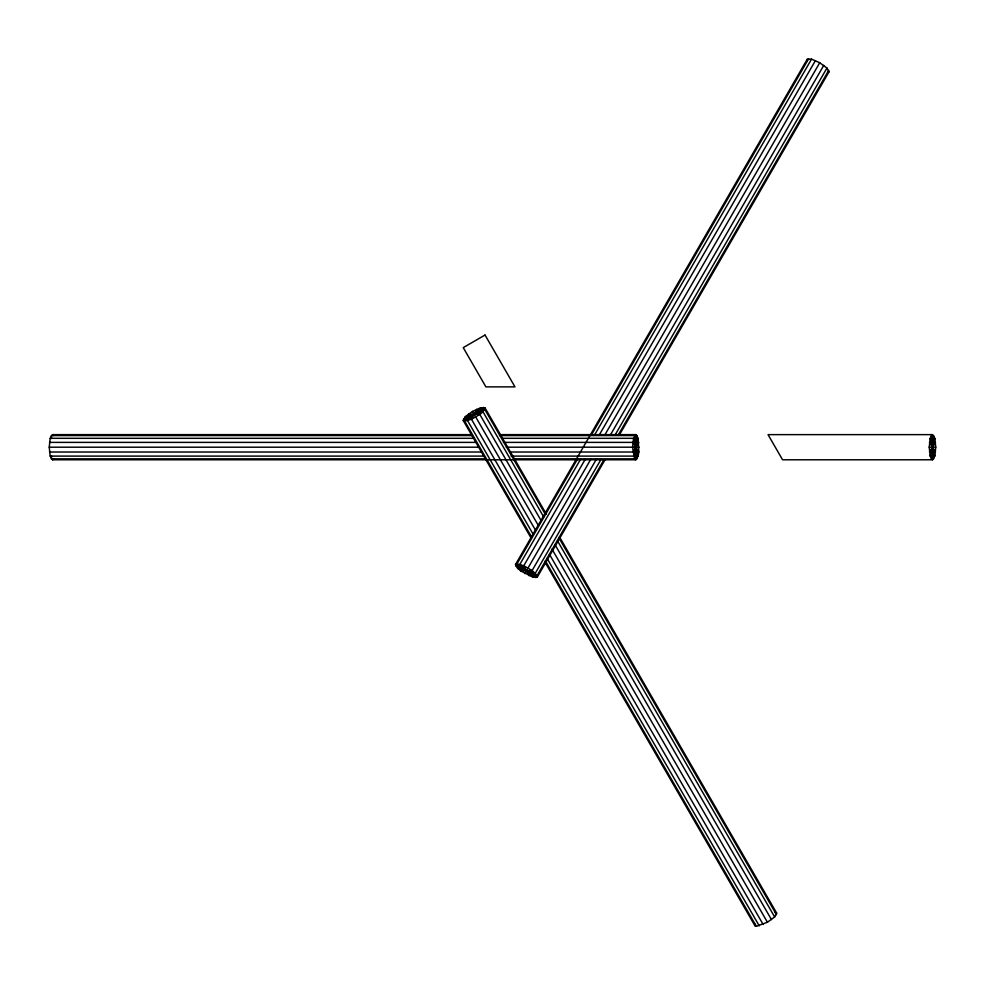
<?xml version="1.0" encoding="UTF-8"?>
<svg xmlns="http://www.w3.org/2000/svg" width="985" height="985" viewBox="0 0 985 985"><rect width="100%" height="100%" fill="white"/><g stroke="black" fill="none" stroke-linecap="round" stroke-linejoin="round"><path stroke-width="1.48" d="M500.392 434.631L635.83 434.631L638.132 438.313L638.834 452.017L638.132 456.104L635.83 459.786L52.5 459.786L50.198 456.104L49.25 447.202L50.198 438.313L52.5 434.631L471.372 434.631M929.237 447.202L930.197 438.313L932.5 434.631L934.802 438.313L935.75 447.202L934.802 456.104L932.5 459.786L782.57 459.786L768.041 434.631L932.5 434.631L932.5 459.786L930.197 456.104L929.237 447.202L935.75 447.202M51.577 455.92L51.257 458.825L485.346 458.825M637.073 435.579L634.586 458.825L635.83 459.786L635.83 434.631L633.527 438.313L632.567 447.202L634.586 458.825L514.219 458.825M931.244 458.825L933.743 435.579M559.48 536.899L776.697 913.132L774.653 916.961L767.426 922.243L756.357 926.306L754.904 925.703L755.113 924.152M638.132 438.313L633.527 456.104L511.166 456.104M930.197 456.104L934.802 438.313M476.802 409.231L471.47 419.253L464.698 421.137L463.245 420.533L465.277 416.704L472.504 411.422L480.692 407.802L485.039 407.95L546.429 514.293M619.454 434.804L828.988 71.868L826.957 68.039L819.729 62.757L811.541 59.137L807.207 59.297L515.537 564.467L517.581 568.296L520.757 570.955L532.996 577.198L537.33 577.05L604.876 460.057M577.629 458.838L516.99 563.863L515.537 564.467L537.33 577.05L537.12 575.486L532.109 570.561L523.774 565.747L516.99 563.863L535.877 577.641M591.443 434.914L808.66 58.694M580.522 459.293L519.883 564.319L532.996 577.198M594.337 435.358L811.541 59.137M585.176 459.392L523.774 565.747L529.105 575.769M598.991 435.456L815.432 60.565M524.808 573.578L591 458.924M604.815 435.001L819.729 62.757M596.578 458.887L532.109 570.561L520.757 570.955M610.404 434.964L823.768 65.379M601.306 458.887L535.298 573.208L517.581 568.296M615.12 434.951L826.957 68.039M603.904 459.835L537.12 575.486L515.746 566.018M618.481 434.57L828.791 70.317M638.834 442.388L632.826 452.017L510.365 452.017M929.483 452.017L935.504 442.388M480.692 407.802L467.579 420.681L533.217 534.362M52.5 459.786L53.756 458.825M464.698 421.137L483.586 407.359M827.548 72.471L828.988 71.868M465.277 416.704L482.995 411.792L485.039 407.95L463.245 420.533L531.247 538.327M471.926 435.579L51.257 435.579L51.577 438.485M499.518 435.579L634.586 435.579L637.073 458.825M50.198 438.313L473.502 438.313M502.609 438.313L633.527 438.313L638.132 456.104M49.496 442.388L475.866 442.388M503.397 442.388L632.826 442.388L638.834 452.017M49.25 447.202L478.636 447.202M506.327 447.202L639.08 447.202M49.496 452.017L481.419 452.017M50.198 456.104L483.783 456.104M468.466 414.045L479.806 414.439L482.995 411.792L543.695 516.94M775.244 912.529L776.697 913.132M52.5 434.631L53.756 435.579M929.483 442.388L935.504 452.017M545.345 514.318L484.829 409.514L463.442 418.982L531.518 536.874M559.16 538.266L776.488 914.683M557.51 540.863L774.653 916.961M541.393 521.102L479.806 414.439L471.47 419.253L535.606 530.349M555.244 545.087L771.477 919.621M472.504 411.422L538.13 525.091M551.982 549.076L767.426 922.243M549.445 554.309L763.129 924.435M547.057 558.335L759.25 925.863M545.333 560.797L756.357 926.306M545.087 562.287L754.904 925.703M930.197 438.313L934.802 456.104M807.207 59.297L807.404 60.848M931.244 435.579L933.743 458.825M485.039 335.035L463.245 347.619L485.9 386.871L514.958 386.871L485.039 335.035"/></g></svg>
